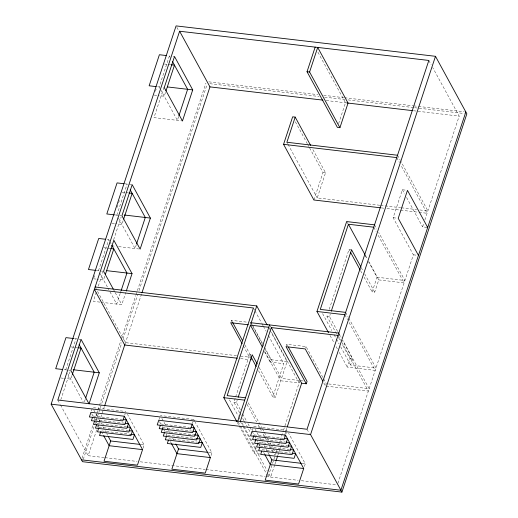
<?xml version="1.0" encoding="UTF-8"?>
<svg xmlns="http://www.w3.org/2000/svg" width="518" height="518" viewBox="0 0 518 518"><rect width="100%" height="100%" fill="white"/><g stroke="black" fill="none" stroke-linecap="round" stroke-linejoin="round"><path stroke-width="0.39" stroke-dasharray="2.59 1.94" d="M93.764 278.036L94.768 275.006M117.12 207.336L119.367 200.518M155.445 91.278L156.196 89.005M65.728 369.865L75.991 338.804M107.2 239.458L108.741 239.64L98.485 270.694L99.255 272.118M116.828 215.138L127.091 184.084M159.939 88.39L159.162 86.966L169.418 55.905L167.877 55.73M60.794 399.76L70.053 371.73M96.303 292.256L93.298 301.346L100.317 302.169M98.303 286.201L103.056 271.808M113.649 239.737L121.154 217.01M163.986 87.322L153.982 117.618L182.465 120.959M72.041 375.356L70.785 379.144L64.62 378.418M104.791 276.185L103.542 279.973L97.371 279.247M123.142 220.629L121.892 224.417L115.721 223.692M165.475 92.457L164.219 96.244L158.055 95.519M84.44 401.748L85.438 398.718M120.195 293.486L116.692 304.092L109.33 290.592M120.441 292.728L121.193 290.456M136.292 244.749L135.036 248.536L117.605 216.563M178.619 116.576L177.37 120.364L160.327 89.096M101.094 302.266L121.782 304.688L125.783 292.566M91.382 410.955L92.495 407.575L125.913 411.493M82.006 458.294L92.903 425.304M95.94 416.096L96.704 413.791M96.957 413.027L97.714 410.722M97.967 409.958L99.236 406.118M99.488 405.354L121.031 340.132M121.283 339.368L135.729 295.629M135.981 294.865L205.924 83.094M83.268 459.382L94.418 425.621M94.671 424.857L121.788 342.754M123.057 338.921L137.497 295.189M139.018 290.585L207.187 84.181M104.183 457.575L88.151 455.698L97.287 428.036M97.539 427.266L100.589 418.045M100.842 417.275L104.396 406.52M125.097 343.829L141.699 293.576M124.799 414.873L125.246 413.519M143.007 448.271L144.121 444.891L127.467 414.335M158.981 419.586L159.648 417.553M192.398 423.504L193.732 419.444L160.321 415.527M231.093 321.523L231.481 320.344L247.481 322.215M250.09 324.365L250.68 322.591L248.277 322.313M211.053 455.549L211.946 452.842L195.286 422.287M239.666 412.846L233.883 402.233L235.386 397.688M235.638 396.93L249.657 354.474L250.932 354.623M240.287 409.608L236.428 402.531L237.179 400.259M338.61 123.653L345.506 102.784L317.463 51.347M313.908 199.993L322.999 172.468L309.168 147.106M379.772 205.257L317.236 197.921L325.544 172.772L312.483 148.815M265.015 351.91L280.762 380.795L275.343 397.209L272.798 396.911L283.773 363.662L270.131 362.063L270.908 359.699L265.566 349.896M252.318 430.529L252.985 428.496M286.059 346.678L286.836 344.315L306.034 346.561L323.206 378.069M259.783 454.014L254.157 453.354L255.827 448.29M259.104 446.374L259.57 444.968L258.294 444.82M299.1 380.484L281.546 378.425L287.101 361.596L270.202 330.594M305.639 347.746L306.034 346.561M276.191 452.356L268.123 476.793L266.582 473.976M276.444 451.592L277.201 449.307M278.716 444.722L283.255 430.976M283.508 430.212L299.896 380.581M274.702 464.886L270.668 477.091L268.745 473.569M274.948 464.122L275.705 461.836M277.978 454.966L278.729 452.68M278.982 451.916L282.006 442.76M284.026 436.655L284.777 434.362M285.029 433.605L285.787 431.313M286.04 430.549L286.797 428.263M285.955 433.767L286.402 432.413M336.583 333.974L326.942 316.291L327.706 313.986M329.228 309.382L349.009 249.488L351.554 249.786M337.587 331.442L329.493 316.589L330.251 314.29M304.39 466.491L305.283 463.785L288.623 433.229M337.885 483.378L413.37 254.824L393.136 217.722L402.369 189.763L406.734 190.281M349.074 322.494L375.194 370.402L347.306 367.132L350.084 358.728L341.984 343.874M368.777 261.577L378.762 279.895L374.689 292.223L372.144 291.925L377 277.227L368.544 261.732M348.705 318.013L375.977 368.033L350.634 365.067L352.628 359.026L342.599 340.637M426.968 227.383L422.597 226.871L423.86 223.051M424.87 219.995L459.181 116.11L432.679 67.495M173.057 56.332L174.514 56.507M164.452 64.012L167.541 64.374M168.311 64.459L170.623 64.731M208.838 81.844L318.065 94.652M323.685 95.306L343.764 97.662M344.567 97.753L412.833 105.756M413.636 105.853L417.65 106.326M418.453 106.417L464.232 111.784M209.855 83.696L319.075 96.503M324.695 97.164L344.774 99.514M347.986 99.896L413.843 107.614M414.646 107.712L464.439 113.546M326.159 100.511L347.416 103.004M413.506 110.755L459.181 116.11M157.621 86.784L159.162 86.966M154.196 95.066L157.278 95.429M322.999 172.468L325.544 172.772M380.575 205.348L400.615 207.699M401.418 207.796L416.653 209.576M419.858 209.952L427.874 210.897L400.602 160.871M381.339 207.899L383.747 208.178M386.959 208.553L399.799 210.062M400.602 210.159L418.266 212.225M419.068 212.322L427.097 213.261L400.971 165.352M124.773 183.812L132.181 184.68M393.136 217.722L397.5 218.233M122.118 192.184L125.207 192.547M125.978 192.638L128.289 192.91M115.287 214.957L119.011 215.397M119.742 215.482L121.199 215.65M413.37 254.824L417.003 255.251M111.862 223.245L114.951 223.601M111.648 245.797L115.546 246.251M118.667 246.62L138.675 248.964M377 277.227L404.888 280.497L378.768 232.588M378.762 279.895L404.105 282.867L377.603 234.253M103.775 247.74L106.857 248.103M107.627 248.187L109.945 248.459M96.167 270.422L100.667 270.953M101.392 271.037L102.849 271.205M93.518 278.794L96.601 279.157M326.942 316.291L329.493 316.589M350.084 358.728L352.628 359.026M236.538 355.665L125.492 342.651L95.144 286.991M240.533 356.138L251.716 357.446M270.908 359.699L287.101 361.596M74.443 338.623L78.173 339.063M78.898 339.148L81.08 339.4M240.546 358.598L249.339 359.628M71.018 346.905L74.106 347.267M74.877 347.358L77.188 347.63M300.693 380.672L303.885 381.047M328.645 383.948L369.153 388.701L342.651 340.086M280.762 380.795L299.119 382.944L271.458 332.219M326.275 386.13L368.369 391.064L341.097 341.045M64.187 369.684L67.91 370.117M68.641 370.208L70.092 370.376M60.761 377.965L63.85 378.328M233.883 402.233L236.428 402.531M253.658 426.469L287.069 430.387M92.955 416.019L122.397 419.47M160.781 423.97L189.42 427.331M254.118 434.913L283.553 438.364M94.982 419.729L124.417 423.18M162.801 427.68L192.243 431.131M256.934 438.72L285.58 442.074M97.002 423.439L126.444 426.89M165.618 431.488L193.467 434.751M258.955 442.43L287.6 445.784M99.029 427.149L128.464 430.6M167.644 435.198L195.493 438.461M260.185 446.043L289.62 449.495M101.845 430.957L130.491 434.311M168.868 438.811L197.513 442.171M262.205 449.753L291.647 453.211M140.941 444.515L144.121 444.891M208.76 452.467L211.946 452.842M302.098 463.409L305.283 463.785M104.979 457.666L137.037 461.428M140.242 461.803L205.154 469.412M205.95 469.509L265.255 476.456M266.051 476.554L298.109 480.309M301.314 480.685L336.577 484.822M428.833 60.451L431.138 64.679M397.533 155.238L400.22 160.166M396.749 157.601L399.436 162.535M402.369 189.763L404.662 193.965M406.565 197.468L422.597 226.871M374.54 224.838L376.845 229.066M373.763 227.208L376.062 231.436M295.338 121.743L307.245 143.583M307.634 144.289L308.786 146.4M365.32 255.238L367.236 258.76M346.652 221.568L347.805 223.685M365.086 255.387L367.009 258.909M361.195 267.469L363.124 271.005M364.666 273.834L374.689 292.223M349.009 249.488L349.779 250.9M360.58 270.707L362.503 274.242M364.05 277.072L372.144 291.925M286.888 142.262L287.658 143.674M288.04 144.38L317.236 197.921M345.629 312.373L348.323 317.307M344.852 314.743L347.539 319.677M176.852 27.312L178.775 30.834M338.804 333.042L341.109 337.263M339.128 334.272L341.058 337.807M338.027 335.405L340.714 340.339M338.513 337.509L340.443 341.045M322.591 313.63L331.811 330.542M334.116 334.77L336.033 338.293M336.422 338.999L339.109 343.926M340.643 346.743L350.634 365.067M330.018 335.424L334.246 343.175M336.163 346.697L337.315 348.815M339.238 352.337L347.306 367.132M169.418 55.905L170.195 57.33M323.588 378.768L326.262 383.67L325.479 386.04L323.575 382.537M286.836 344.315L287.6 345.713M269.554 324.922L270.707 327.033M268.771 327.285L269.923 329.396M253.431 308.003L254.584 310.12M254.966 310.826L261.493 322.798M261.881 323.504L263.034 325.621M263.416 326.321L266.103 331.255M268.408 335.483L283.773 363.662M251.198 322.766L251.968 324.177M252.35 324.883L262.341 343.201M262.723 343.907L264.258 346.723M264.646 347.429L281.546 378.425M250.68 322.591L262.127 343.596M307.032 429.254L309.33 433.482M264.4 351.56L270.131 362.063M259.149 367.502L275.343 397.209M231.481 320.344L232.245 321.743M244.846 344.846L250.57 355.348M249.657 354.474L250.427 355.892M258.527 370.739L272.798 396.911M243.298 345.81L249.786 357.711M248.174 402.713L262.004 428.075M262.393 428.781L263.927 431.598M264.309 432.303L266.997 437.231M267.385 437.937L268.538 440.054M270.072 442.871L270.843 444.276M271.225 444.981L272.759 447.805M273.148 448.504L274.682 451.327M247.008 404.37L256.617 421.989M258.152 424.805L259.686 427.622M260.075 428.328L261.609 431.144M263.144 433.961L264.297 436.078M264.679 436.784L266.602 440.306M266.984 441.006L270.441 447.351M271.982 450.168L274.669 455.102M255.206 429.312L256.753 432.154M257.142 432.867L259.466 437.127M259.855 437.839L262.568 442.812M264.115 445.655L265.663 448.497M266.051 449.21L267.599 452.052M267.987 452.758L269.153 454.895M242.599 413.85L246.458 420.92M247.999 423.75L249.54 426.579M249.929 427.292L254.416 435.47M254.804 436.175L255.963 438.306M256.481 439.309L258.288 442.573M258.676 443.285L260.23 446.127M263.714 452.518L264.491 453.943M240.054 413.552L241.213 415.676M242.754 418.505L243.913 420.622M244.295 421.335L250.466 432.647M229.442 399.851L238.274 416.058M238.662 416.763L240.197 419.58M242.113 423.102L243.654 425.919M244.036 426.625L257.485 451.288M240.32 421.432L242.625 425.66M243.007 426.366L267.21 470.752M238.157 421.84L240.08 425.362M240.462 426.068L266.2 473.271M237.25 422.351L238.792 425.174M239.174 425.874L254.157 453.354M108.741 239.64L109.518 241.058M109.9 241.77L111.454 244.613M193.732 419.444L194.897 421.574M113.649 289.769L114.808 291.899M115.197 292.612L121.782 304.688M99.644 272.824L108.942 289.879M161.869 418.369L165.352 424.766M166.906 427.609L168.065 429.739M168.454 430.452L170.39 434M172.714 438.267L173.491 439.685M159.531 421.684L160.69 423.815M162.244 426.657L163.015 428.075M163.403 428.787L164.569 430.918M166.116 433.76L166.893 435.185M170.377 441.576L171.154 443M93.661 409.706L95.597 413.26M95.985 413.973L98.31 418.233M98.698 418.945L101.405 423.918M102.959 426.761L106.443 433.158M106.831 433.864L107.608 435.288M91.712 413.727L95.195 420.124M95.584 420.836L99.067 427.233M101.392 431.494L103.335 435.049M67.664 373.42L83.165 401.839M57.809 400.032L60.114 404.26M60.496 404.966L88.151 455.698"/><path stroke-width="0.78" d="M51.152 404.17L176.081 25.9L435.489 56.313L466.847 113.831L341.919 492.1L82.511 461.687L51.152 404.17L310.56 434.583L341.919 492.1M179.61 31.229L57.809 400.032L307.032 429.254L428.833 60.451L179.61 31.229L209.958 86.888L141.951 292.806M72.287 374.598L81.048 348.083L77.959 347.72M105.29 274.669L113.798 248.912L110.716 248.549M123.64 219.114L132.148 193.356L129.06 192.994M165.974 90.941L174.482 65.184L171.393 64.821M85.69 397.96L94.198 372.202L79.086 344.489M121.193 290.456L126.949 273.031L111.843 245.318M136.538 243.991L145.299 217.476L130.186 189.769M178.872 115.818L187.633 89.303L172.52 61.59M99.288 372.798L89.031 403.859L70.824 370.461L81.08 339.4L99.288 372.798L73.142 369.735M126.288 291.051L132.038 273.627L113.831 240.235L103.574 271.29L113.261 289.057M150.388 218.078L140.132 249.132L121.924 215.741L132.181 184.68L150.388 218.078L124.242 215.009M192.722 89.899L182.465 120.959L164.258 87.561L174.514 56.507L192.722 89.899L167.359 86.927M92.515 417.353L91.421 420.681L124.838 424.598L126.373 419.936L123.193 419.567M94.541 421.063L93.441 424.391L126.858 428.308L128.399 423.646L125.214 423.277M96.562 424.773L95.467 428.101L128.885 432.018L130.419 427.356L127.24 426.987M104.649 405.749L124.948 344.282M98.808 427.816L97.488 431.811L130.905 435.729L132.446 431.067L129.26 430.698M100.829 431.526L99.514 435.521L132.925 439.439L134.466 434.777L130.491 434.311M108.379 436.706L110.703 440.973L104.014 461.234L137.432 465.151L142.56 449.624L124.352 416.226L90.935 412.309L89.394 416.971L122.811 420.888L124.352 416.226M160.34 425.304L159.24 428.632L192.657 432.549L194.192 427.887L191.012 427.518M162.581 428.347L161.26 432.342L194.677 436.26L196.218 431.598L193.033 431.229M164.607 432.057L163.287 436.052L196.704 439.97L198.239 435.308L194.263 434.842M166.628 435.767L165.307 439.763L198.724 443.68L200.265 439.018L196.283 438.552M168.428 440.145L167.333 443.473L200.751 447.39L202.285 442.735L198.31 442.262M175.816 443.952L178.529 448.925L171.834 469.185L205.251 473.102L210.379 457.575L192.172 424.177L158.754 420.26L157.213 424.922L190.63 428.839L192.172 424.177M339.925 127.681L309.583 72.021L317.702 47.423L348.051 103.082L339.925 127.681L337.38 127.383L307.032 71.724L315.158 47.125M380.536 207.802L313.908 199.993L283.56 144.334L292.651 116.809L295.195 117.107L310.56 145.293M295.195 117.107L286.888 142.262L397.533 155.238M236.868 421.652L223.808 397.695L253.431 308.003L94.36 289.355L124.708 345.014L237.354 358.223M268.771 327.285L250.414 325.136L227.137 395.629L245.487 397.779M95.144 286.991L256.76 305.937L251.198 322.766L338.804 333.042M238.183 397.228L252.208 354.772L257.219 363.966M250.932 359.816L251.716 357.446M237.775 421.134L269.554 324.922M240.32 421.432L271.315 327.583L338.027 335.405M253.898 435.58L252.577 439.575L285.994 443.492L287.529 438.83L284.35 438.461M255.918 439.29L254.597 443.285L288.014 447.202L289.556 442.54L286.37 442.171M257.945 443L256.624 446.995L290.041 450.913L291.576 446.251L288.396 445.881M259.745 447.377L258.644 450.705L292.061 454.623L293.602 449.961L290.417 449.592M261.765 451.087L260.671 454.415L294.088 458.333L295.623 453.677L292.443 453.302M328.483 332.608L316.958 311.473L346.652 221.568L374.54 224.838M373.763 227.208L348.413 224.236L320.286 309.401L345.629 312.373M269.153 454.895L271.866 459.867L265.171 480.128L298.588 484.045L303.716 468.518L285.509 435.12L252.091 431.203L250.55 435.865L283.968 439.782L285.509 435.12M275.958 461.072L277.726 455.73M287.296 426.735L301.664 383.242L271.315 327.583M301.664 383.242L306.287 383.786L307.07 381.423L288.364 347.112M331.267 311.214L351.554 249.786L360.806 266.757M310.56 434.583L435.489 56.313M465.837 111.972L340.902 490.242L81.494 459.829M307.032 71.724L309.583 72.021M166.336 55.549L159.395 54.733L149.139 85.794L156.08 86.603M209.958 86.888L322.954 100.136M346.995 102.959L412.704 110.658M283.56 144.334L396.749 157.601M124.003 183.722L117.062 182.906L106.805 213.966L114.517 214.866M105.659 239.277L98.718 238.461L88.455 269.522L95.396 270.331M106.676 270.655L132.038 273.627M316.958 311.473L344.852 314.743M248.297 324.773L230.704 322.708L242.152 343.712M73.673 338.532L65.961 337.632L55.704 368.686L62.646 369.502M223.808 397.695L244.703 400.142M110.703 440.973L140.145 444.425M178.529 448.925L207.964 452.376M271.866 459.867L301.301 463.319M142.56 449.624L109.143 445.707L103.717 435.755M210.379 457.575L176.962 453.658L171.542 443.706M303.716 468.518L270.299 464.601L264.879 454.649M427.693 227.467L407.459 190.365L398.232 218.318L418.46 255.426M348.413 224.236L364.931 254.532M350.55 252.318L360.191 269.995M322.811 381.138L305.251 348.931L286.059 346.678L306.287 383.786M256.76 305.937L267.126 324.961M250.414 325.136L262.328 346.976M232.627 322.442L242.554 340.643M250.816 356.598L256.216 366.498"/></g></svg>
